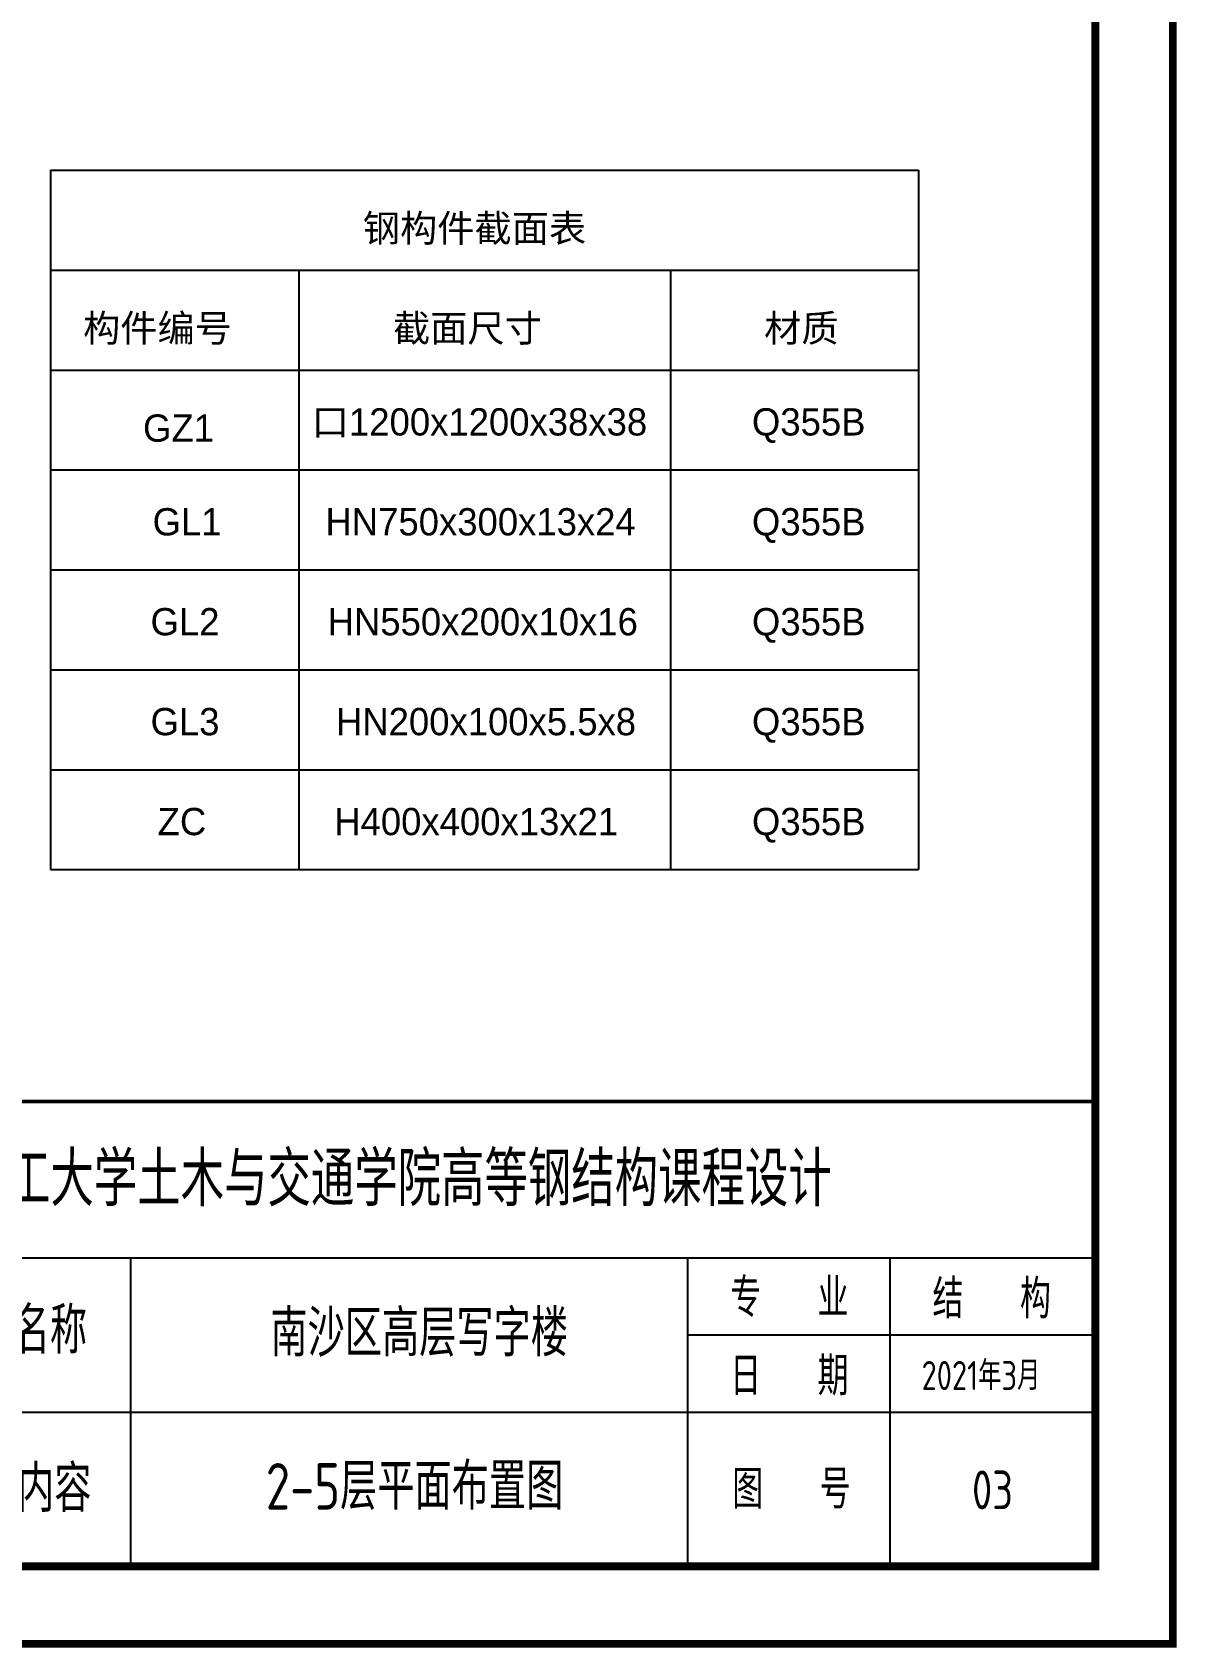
# Model space of a CAD drawing. Extents: x 31132 to 885236, y 345273 to 1212165.
# Drawn here: x 141965 to 151194, y 531355 to 544387 of the extents above; entities that cross this region are included whole.
import ezdxf

# ---------------------------------------------------------------- set-up
doc = ezdxf.new("R2010")
doc.units = 0
doc.header["$LTSCALE"] = 1000
for name, color, linetype in [('PUB_TITLE', 4, 'CONTINUOUS'), ('TEXT', 7, 'CONTINUOUS'), ('TK', 4, 'CONTINUOUS'), ('文字说明', 7, 'CONTINUOUS')]:
    doc.layers.add(name, color=color, linetype=linetype)
doc.styles.add('STYLE1', font='')
doc.styles.add('TSSD_Rein', font='tssdeng.shx', dxfattribs={"width": 0.7, "bigfont": 'hztxt.shx'})
doc.styles.get('STYLE1').set_extended_font_data('Structure Fonts')

msp = doc.modelspace()

# ---------------------------------------------------------------- linework, layer by layer
at = {"layer": 'PUB_TITLE', "color": 4}
for p, q in [((136475.3, 534498.96), (150537.8, 534498.96)), ((142758.23, 534498.96), (142758.23, 532011.49)), ((147250.12, 534498.96), (147250.12, 532011.49)), ((148881.34, 534498.96), (148881.34, 532011.49)), ((150537.8, 533877.09), (147250.12, 533877.09)), ((136475.3, 533255.23), (150537.8, 533255.23))]:
    msp.add_line(p, q, dxfattribs=at)
at = {"layer": 'PUB_TITLE', "color": 4, "const_width": 31.25}
msp.add_lwpolyline([(150537.8, 535761.49), (136475.3, 535761.49)], dxfattribs=at)
at = {"layer": 'TK', "const_width": 62.5}
for points in [[(98662.8, 531386.49), (98662.8, 568511.49), (151162.8, 568511.49), (151162.8, 531386.49)], [(101787.8, 532011.49), (101787.8, 567886.49), (150537.8, 567886.49), (150537.8, 532011.49)]]:
    msp.add_lwpolyline(points, close=True, dxfattribs=at)
at = {"layer": '文字说明'}
for p, q in [((142112.81, 543273.93), (142112.81, 537631.93)), ((142112.81, 543273.93), (149112.81, 543273.93)), ((149112.81, 543273.93), (149112.81, 537631.93)), ((142112.81, 542467.93), (149112.81, 542467.93)), ((144114.81, 542467.93), (144114.81, 537631.93)), ((147110.81, 542467.93), (147110.81, 537631.93)), ((142112.81, 541661.93), (149112.81, 541661.93)), ((142112.81, 540855.93), (149112.81, 540855.93)), ((142112.81, 540049.93), (149112.81, 540049.93)), ((142112.81, 539243.93), (149112.81, 539243.93)), ((142112.81, 538437.93), (149112.81, 538437.93)), ((142112.81, 537631.93), (149112.81, 537631.93))]:
    msp.add_line(p, q, dxfattribs=at)

# ---------------------------------------------------------------- texts
at = {"layer": 'TEXT', "style": 'TSSD_Rein', "width": 0.8}
msp.add_text('华南理工大学土木与交通学院高等钢结构课程设计', height=437.5, dxfattribs=at).set_placement((140711.81, 534916.81))
at = {"layer": 'TEXT', "lineweight": 20, "style": 'TSSD_Rein', "width": 0.8}
for s, height, p in [('专   业', 312.5, (147592.62, 534022.72)), ('结   构', 312.5, (149224.82, 534012.56)), ('工程名称', 375, (141207.41, 533727.33)), ('南沙区高层写字楼', 375, (143885.16, 533705.1)), ('日   期', 312.5, (147592.62, 533390.57)), ('2021年3月', 234.375, (149137.09, 533433.59)), ('图纸内容', 375, (141243.02, 532450.55)), ('2-5层平面布置图', 375, (143848.73, 532469.43)), ('图   号', 312.5, (147610.26, 532477.53)), ('03', 312.5, (149543.23, 532471.94))]:
    msp.add_text(s, height=height, dxfattribs=at).set_placement(p)
at = {"layer": '文字说明', "style": 'STYLE1'}
for s, p in [('钢构件截面表', (144630.96, 542695.93)), ('构件编号', (142375.03, 541889.93)), ('截面尺寸', (144874.03, 541889.93)), ('材质', (147867.07, 541889.93)), ('口1200x1200x38x38', (144219.09, 541133.93)), ('Q355B', (147768.74, 541133.93)), ('GZ1', (142858.24, 541083.93)), ('GL1', (142935.64, 540327.93)), ('HN750x300x13x24', (144329.35, 540327.93)), ('Q355B', (147768.74, 540327.93)), ('GL2', (142918.81, 539521.93)), ('HN550x200x10x16', (144346.66, 539521.93)), ('Q355B', (147768.74, 539521.93)), ('GL3', (142918.81, 538715.93)), ('HN200x100x5.5x8', (144413.97, 538715.93)), ('Q355B', (147768.74, 538715.93)), ('ZC', (142976.02, 537909.93)), ('H400x400x13x21', (144400.02, 537909.93)), ('Q355B', (147768.74, 537909.93))]:
    msp.add_text(s, height=220, dxfattribs=at).set_placement(p)

doc.saveas('drawing.dxf')
